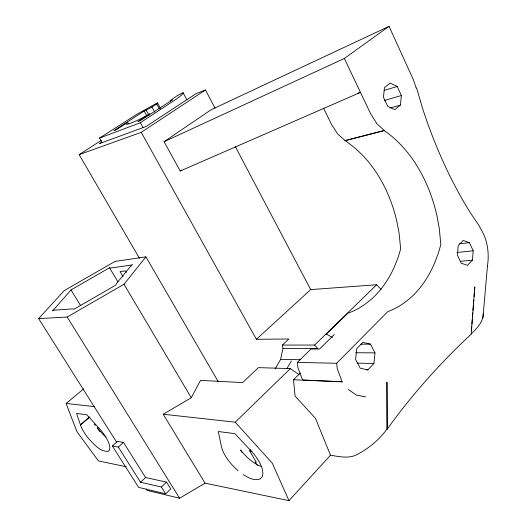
<?xml version="1.0" encoding="UTF-8"?>
<svg xmlns="http://www.w3.org/2000/svg" width="527" height="527" viewBox="0 0 527 527"><rect width="100%" height="100%" fill="white"/><g stroke="black" fill="none" stroke-linecap="round" stroke-linejoin="round"><path stroke-width="0.79" d="M474.557 290.133L474.807 286.892L471.178 333.92C476.652 328.44 483.305 322.102 483.239 313.796M471.428 330.679L471.737 326.628M471.928 324.191L472.304 319.329M472.429 317.709L472.805 312.84M472.989 310.41L473.365 305.541M473.49 303.921L473.806 299.863M474.056 296.622L474.366 292.571M487.455 266.049C489.451 252.94 487.508 238.724 479.899 227.664L480.15 227.229L470.585 213.112A299.962 160.998 77.8 0 1 422.311 107.541L416.593 87.923L416.185 88.062L413.418 79.801L389.045 26.35L211.044 109.781L164.075 141.71L180.221 171.031L360.468 92.383L357.372 93.345M472.409 260.18L473.206 250.812L469.438 242.664L463.24 240.431L458.233 245.523L457.396 255.015L461.25 263.236L467.489 265.338L472.409 260.18L460.19 261.313M482.93 317.939L487.435 266.247M373.9 363.492L374.987 352.873L370.488 344.151L362.938 342.346L356.753 348.637L355.606 359.414L360.218 368.221L367.826 369.862L373.9 363.492L356.99 363.136M400.401 105.097L401.39 95.519L397.193 86.454L390.197 83.114L384.479 87.561L383.452 97.271L387.747 106.434L394.789 109.642L400.401 105.097L390.125 108.002M275.101 368.953L280.614 359.368L282.953 348.4L282.373 345.086L288.829 338.999L256.399 339.302L141.236 132.336L79.149 154.648L139.464 258.302M332.28 337.366L326.845 334.368L325.851 334.625L347.919 313.163C357.115 310.113 365.297 304.593 372.503 298.203A120.558 87.706 80.1 0 0 394.262 267.123L398.01 257.716L400.665 249.073L399.137 233.454L397.081 222.434A121.513 89.603 82.9 0 0 390.757 201.116A121.915 89.919 82.9 0 0 370.007 163.772C362.965 154.859 354.249 146.835 345.066 140.538L384.242 130.459L376.838 123.634L370.633 113.74L344.335 58.471L389.045 26.35M386.943 429.116L387.299 429.044L387.147 382.589L386.765 382.128L386.943 429.116C379.539 439.366 369.605 447.654 358.577 453.767C349.921 459.116 339.869 456.757 330.508 455.223L288.974 500.65L205.043 483.154L163.192 414.215L191.288 397.76L200.517 380.369L242.598 382.589L258.454 367.635L290.357 368.61L298.796 374.447M71.007 289.929L54.452 308.835L52.206 310.811L54.544 310.159L72.818 308.868L73.826 309.309L115.742 285.147L116.296 283.809L130.492 266.418L132.514 264.574L129.991 265.338L110.598 268.012L109.537 267.762L71.007 289.929L80.466 305.357M286.879 368.617L291.405 360.949M128.476 123.792L127.672 122.363L116.032 129.859L113.931 130.656L144.161 111.065L151.96 107.06L156.71 103.997L157.448 102.844L160.603 108.621M387.299 429.044C411.969 394.598 440.42 362.905 471.375 333.999M116.757 442.403L38.649 318.624L67.186 317.037L124.01 284.264L145.92 256.847L218.152 381.535M38.649 318.624L64.175 290.654L114.958 261.451L145.92 256.847M257.288 465.387L255.028 462.087L256.313 462.298L249.666 450.881L250.819 449.722M330.508 455.223L315.423 418.286L295.08 396.067L293.499 379.75L342.471 381.798L303.038 380.026L302.169 378.867L297.926 367.813L297.274 362.405L336.648 363.268L387.852 311.529C397.193 308.328 405.434 302.531 412.648 295.884A126.678 88.931 80.3 0 0 434.472 263.388L438.214 253.553L440.849 244.515L439.241 228.165L437.12 216.617A127.745 90.954 83 0 0 430.651 194.272A128.16 91.283 83 0 0 409.551 155.024C402.279 145.795 394.044 137.139 384.196 130.643L345.02 140.716M293.499 379.75L300.37 372.984M334.335 334.5L319.507 349.039L311.062 349.006L297.274 362.405M165.695 493.839L170.748 488.911L166.525 482.113L145.544 477.508L123.483 442.403L117.501 441.402L112.376 445.994L138.588 487.363L165.695 493.839L161.44 487.027L140.551 482.231L118.331 447.048L112.376 445.994M163.192 414.215L235.22 422.193L290.357 368.61M282.373 345.086L314.606 345.047L376.667 284.738L381.08 289.422M161.44 487.027L166.525 482.113M140.551 482.231L145.544 477.508M256.399 339.302L310.686 289.606L376.667 284.738M118.331 447.048L123.483 442.403M127.672 122.363L126.375 123.522L126.73 124.431C134.938 122.231 142.356 117.831 149.806 113.845L137.929 121.546L140.215 120.683L172.283 100.011L170.017 100.901L176.519 96.138L183.021 92.666L186.861 99.847M80.46 424.815L76.553 413.464L86.817 414.769L98.72 427.799A21.436 7.365 49.6 0 1 105.347 436.349A21.548 7.404 49.6 0 1 109.86 447.594L109.497 449.92L108.219 451.283C100.176 452.054 94.261 444.347 89.109 439.208A21.403 7.352 49.6 0 1 81.237 426.923L80.46 424.815L89.168 417.351M80.565 424.881L89.9 416.89M126.375 466.757L98.417 460.934L76.916 431.633L66.106 403.465L83.833 388.742M180.221 171.031L181.545 170.083M141.236 132.336L205.464 89.979L215.029 108.127M102.133 142.606L99.537 138.067L140.353 122.719L176.94 98.701L181.229 95.334L183.218 93.134L183.021 92.666M79.149 154.648L101.25 140.393M101.665 142.198L99.603 143.535L146.019 126.539L196.103 93.615L205.464 89.979M99.537 138.067L136.223 114.675L157.448 102.844M146.163 488.997L147.04 490.387L179.582 498.219L205.043 483.154M164.075 141.71L344.335 58.471M384.124 90.446L397.193 86.454M384.433 100.486L401.39 95.519M459.682 243.757L469.438 242.664M456.929 252.479L473.206 250.812M360.857 344.171L370.488 344.151M282.953 348.4L317.814 348.512L314.606 345.047M355.672 352.715L374.987 352.873M280.614 359.368L300.212 359.73M366.219 369.816L367.826 369.862M66.106 403.465L94.247 406.58M249.666 450.881L251.86 451.211M365.593 396.877L356.555 395.158L348.261 389.486M261.583 466.645C253.052 463.437 246.149 456.942 240.47 449.972L242.321 452.673M243.224 474.629C248.191 477.6 254.284 481.303 260.2 478.918L262.196 476.731L262.914 473.358L262.275 468.984A27.516 11.68 46.1 0 0 252.94 452.937L234.884 433.642L218.31 431.527L221.294 445.974A27.542 11.686 46.1 0 0 228.863 461.013A27.694 11.752 46.1 0 0 238.099 470.743M345.066 140.538L337.781 134.095L331.687 124.721L323.519 108.068M105.934 437.021L102.772 434.189L97.146 427.68L99.972 431.646M235.22 422.193L272.321 463.22L288.974 500.65M67.186 317.037L179.582 498.219M109.537 267.762L117.923 281.873M122.989 276.53L120.07 271.596L125.584 270.878L126.408 272.281M124.01 284.264L191.288 397.76M140.353 122.719L143.067 127.62M144.161 111.065L146.928 116.085M146.242 110.248L149.016 115.281M151.96 107.06L154.714 112.093M156.71 103.997L159.444 109.003M235.312 146.598L310.686 289.606M341.687 380.586L337.326 368.959L336.648 363.268M94.708 424.156L95.308 425.091L94.708 424.156"/></g></svg>
